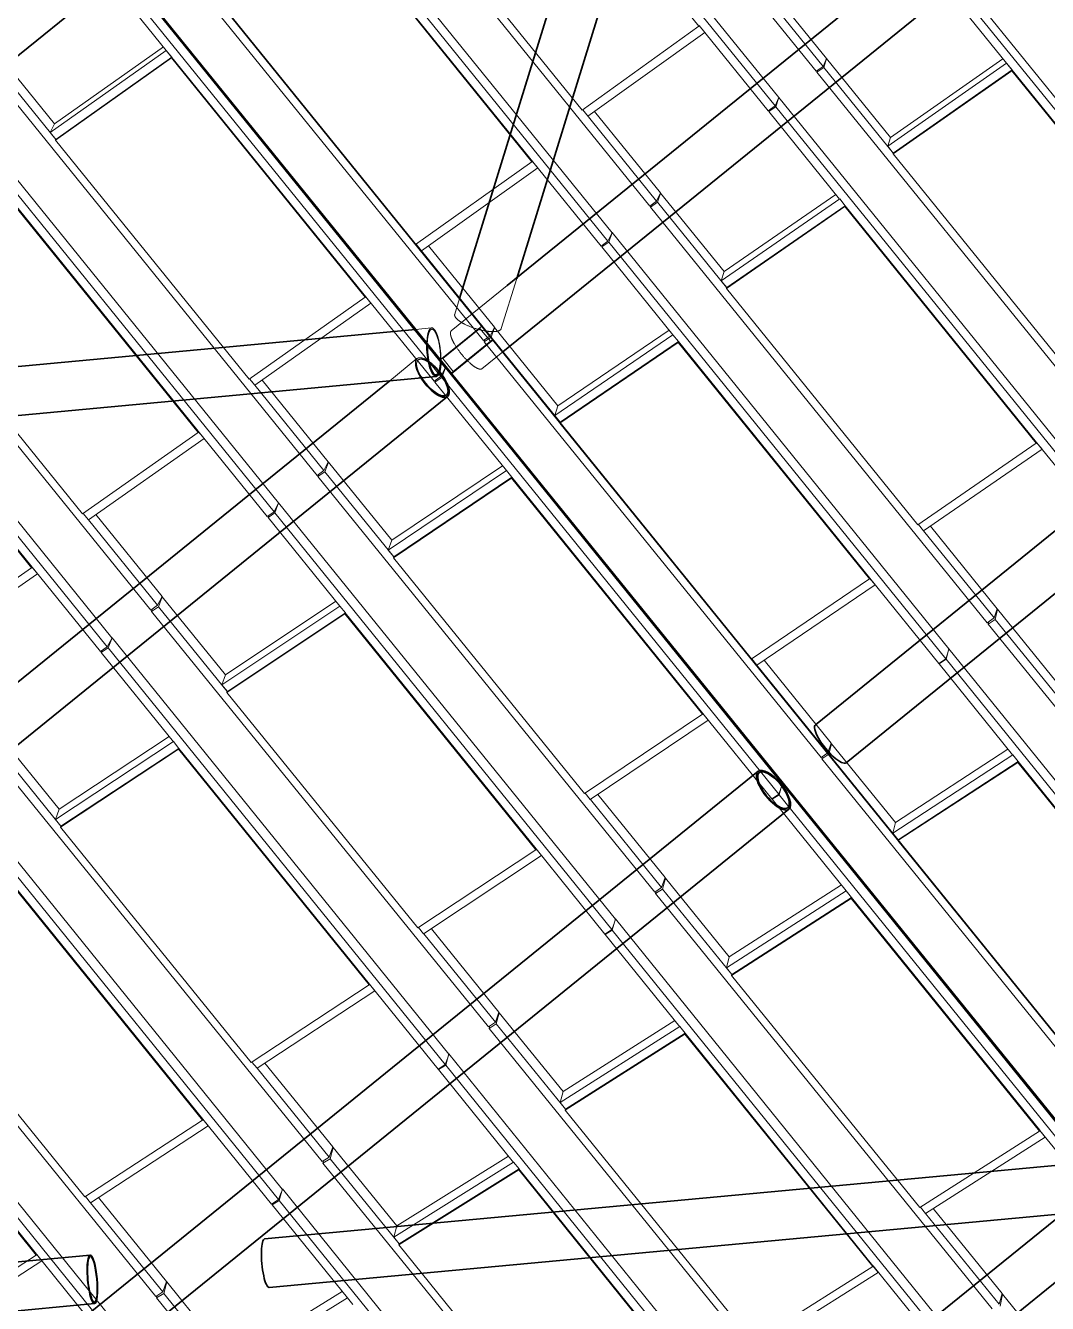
# Model space of a CAD drawing. Header units: millimetres. Extents: x 834681283 to 835686922, y 817551134 to 819407044.
# Drawn here: x 835565128 to 835570856, y 818137612 to 818144773 of the extents above; entities that cross this region are included whole.
import ezdxf

# ---------------------------------------------------------------- set-up
doc = ezdxf.new("R2010")
doc.units = ezdxf.units.MM
doc.header["$LTSCALE"] = 1200
doc.header["$MEASUREMENT"] = 0
doc.linetypes.add('P01-MAGP-P-RF$0$P01_MS_01_N1-FloorPlan-PART2OFUPPERROOFSETTINGOUT$0$BH DASHED2', pattern=[3, 2, -1])
doc.linetypes.add('P01-MAGP-P-RF$0$PHANTOM', pattern=[2.5, 1.25, -0.25, 0.25, -0.25, 0.25, -0.25])
for name, color, linetype, lineweight in [('P01-MAGP-P-RF$0$MMH053__', 253, 'P01-MAGP-P-RF$0$PHANTOM', 40), ('P01-MAGP-P-RF$0$P01_MS_01_N1-FloorPlan-PART2OFUPPERROOFSETTINGOUT$0$S-BEAM', 253, 'Continuous', 35), ('P01-MAGP-P-RF$0$P01_MS_01_N1-FloorPlan-PART2OFUPPERROOFSETTINGOUT$0$S-BEAM-HIDN', 253, 'P01-MAGP-P-RF$0$P01_MS_01_N1-FloorPlan-PART2OFUPPERROOFSETTINGOUT$0$BH DASHED2', 18), ('P01-MAGP-P-RF$0$ROOF MESH HALF TONE$0$A-GLAZ', 253, 'Continuous', 9), ('P01-MAGP-P-RF$0$ROOF MESH HALF TONE$0$A-MASS', 253, 'Continuous', 9)]:
    doc.layers.add(name, color=color, linetype=linetype, lineweight=lineweight)

# ---------------------------------------------------------------- blocks, each defined once
blk = doc.blocks.new('P01-MAGP-P-RF$0$P01_MS_01_N1-FloorPlan-PART2OFUPPERROOFSETTINGOUT$0$Circular Hollow Sections - CHS273x10_PSB97-8465203-PART 2 OF  UPPER ROOF SETTING OUT')
at = {"layer": 'P01-MAGP-P-RF$0$P01_MS_01_N1-FloorPlan-PART2OFUPPERROOFSETTINGOUT$0$S-BEAM'}
for p, q in [((38123, 26338.4), (31104.1, 21423.7)), ((31260.7, 21200.1), (38279.6, 26114.8))]:
    blk.add_line(p, q, dxfattribs=at)
for major_axis, start_param, end_param in [((-78.3, 111.8), 0, 3.141593), ((-72.6, 103.6), 0, 3.141593), ((-78.3, 111.8), 3.141593, 6.283185), ((-72.6, 103.6), 3.141593, 6.283185)]:
    blk.add_ellipse((38201.3, 26226.6), major_axis=major_axis, ratio=0.395243, start_param=start_param, end_param=end_param, dxfattribs=at)
blk = doc.blocks.new('P01-MAGP-P-RF$0$P01_MS_01_N1-FloorPlan-PART2OFUPPERROOFSETTINGOUT$0$Circular Hollow Sections - CHS273x10_PSB97-8447433-PART 2 OF  UPPER ROOF SETTING OUT')
at = {"layer": 'P01-MAGP-P-RF$0$P01_MS_01_N1-FloorPlan-PART2OFUPPERROOFSETTINGOUT$0$S-BEAM'}
for p, q in [((45507.5, 31509.1), (38461.3, 26575.3)), ((38617.9, 26351.6), (45664.1, 31285.4))]:
    blk.add_line(p, q, dxfattribs=at)
blk.add_ellipse((38539.6, 26463.4), major_axis=(-78.3, 111.8), ratio=0.28319, start_param=0, end_param=3.141593, dxfattribs=at)
blk = doc.blocks.new('P01-MAGP-P-RF$0$P01_MS_01_N1-FloorPlan-PART2OFUPPERROOFSETTINGOUT$0$Circular Hollow Sections - CHS273x10_PSB97-8465944-PART 2 OF  UPPER ROOF SETTING OUT')
at = {"layer": 'P01-MAGP-P-RF$0$P01_MS_01_N1-FloorPlan-PART2OFUPPERROOFSETTINGOUT$0$S-BEAM'}
for p, q in [((43782.6, 33963.6), (36910.3, 29151.6)), ((36858.5, 28782), (43774.7, 33624.8))]:
    blk.add_line(p, q, dxfattribs=at)
at = {"layer": 'P01-MAGP-P-RF$0$P01_MS_01_N1-FloorPlan-PART2OFUPPERROOFSETTINGOUT$0$S-BEAM-HIDN'}
for p, q in [((36910.3, 29151.6), (36579.4, 28919.9)), ((36736, 28696.2), (36858.5, 28782))]:
    blk.add_line(p, q, dxfattribs=at)
blk.add_ellipse((36657.7, 28808.1), major_axis=(-78.3, 111.8), ratio=0.276061, start_param=0, end_param=3.141593, dxfattribs=at)
blk = doc.blocks.new('P01-MAGP-P-RF$0$P01_MS_01_N1-FloorPlan-PART2OFUPPERROOFSETTINGOUT$0$Circular Hollow Sections - CHS273x16_PSB98-8465213-PART 2 OF  UPPER ROOF SETTING OUT')
at = {"layer": 'P01-MAGP-P-RF$0$P01_MS_01_N1-FloorPlan-PART2OFUPPERROOFSETTINGOUT$0$S-BEAM'}
for p, q in [((36215.9, 28665.4), (29546.4, 23995.3)), ((29539.1, 23657), (36533.3, 28554.3))]:
    blk.add_line(p, q, dxfattribs=at)
for major_axis, start_param, end_param in [((-78.3, 111.8), 1.231601, 3.141593), ((-72.6, 103.6), 1.234756, 3.141593), ((-72.6, 103.6), 3.141593, 4.697184), ((-78.3, 111.8), 3.141593, 4.715962)]:
    blk.add_ellipse((36455, 28666.2), major_axis=major_axis, ratio=0.386797, start_param=start_param, end_param=end_param, dxfattribs=at)
at = {"layer": 'P01-MAGP-P-RF$0$P01_MS_01_N1-FloorPlan-PART2OFUPPERROOFSETTINGOUT$0$S-BEAM-HIDN'}
blk.add_line((36376.7, 28778), (36216, 28665.4), dxfattribs=at)
for major_axis, start_param, end_param in [((-78.3, 111.8), 4.716326, 6.283185), ((-78.3, 111.8), 0, 1.231236), ((-72.6, 103.6), 0, 1.234362), ((-72.6, 103.6), 4.697578, 6.283185)]:
    blk.add_ellipse((36455, 28666.2), major_axis=major_axis, ratio=0.386797, start_param=start_param, end_param=end_param, dxfattribs=at)
blk = doc.blocks.new('P01-MAGP-P-RF$0$P01_MS_01_N1-FloorPlan-PART2OFUPPERROOFSETTINGOUT$0$Circular Hollow Sections - CHS273x10_PSB97-8445332-PART 2 OF  UPPER ROOF SETTING OUT')
at = {"layer": 'P01-MAGP-P-RF$0$P01_MS_01_N1-FloorPlan-PART2OFUPPERROOFSETTINGOUT$0$S-BEAM'}
for p, q in [((39651.2, 23746.1), (32844.8, 18980.2)), ((33001.3, 18756.6), (39999.2, 23656.5))]:
    blk.add_line(p, q, dxfattribs=at)
blk = doc.blocks.new('P01-MAGP-P-RF$0$P01_MS_01_N1-FloorPlan-PART2OFUPPERROOFSETTINGOUT$0$Circular Hollow Sections - CHS273x10_PSB97-8445257-PART 2 OF  UPPER ROOF SETTING OUT')
at = {"layer": 'P01-MAGP-P-RF$0$P01_MS_01_N1-FloorPlan-PART2OFUPPERROOFSETTINGOUT$0$S-BEAM'}
blk.add_line((31623.4, 28778.7), (34838.6, 31030), dxfattribs=at)
blk = doc.blocks.new('P01-MAGP-P-RF$0$P01_MS_01_N1-FloorPlan-PART2OFUPPERROOFSETTINGOUT$0$Circular Hollow Sections - CHS273x8_PSB100-8473156-PART 2 OF  UPPER ROOF SETTING OUT')
at = {"layer": 'P01-MAGP-P-RF$0$P01_MS_01_N1-FloorPlan-PART2OFUPPERROOFSETTINGOUT$0$S-BEAM'}
for p, q in [((34198.8, 23894.5), (29732.6, 23792.4)), ((29010.6, 23775.9), (28996.9, 23775.6)), ((29390.7, 23784.6), (29371.1, 23784.1)), ((29559.3, 23515.4), (34205.1, 23621.6)), ((29044.9, 23503.6), (29198.8, 23507.1))]:
    blk.add_line(p, q, dxfattribs=at)
for centre, major_axis, start_param, end_param in [((34201.9, 23758.1), (-3.1, 136.5), 0, 3.141593), ((34201.9, 23758.1), (-2.9, 128.5), 0, 3.141593), ((34201.9, 23758.1), (-3.1, 136.5), 3.141593, 6.283185), ((34201.9, 23758.1), (-2.9, 128.5), 3.141593, 6.283185), ((29000.1, 23639.1), (-3.1, 136.5), 0, 2.201514)]:
    blk.add_ellipse(centre, major_axis=major_axis, ratio=0.194945, start_param=start_param, end_param=end_param, dxfattribs=at)
at = {"layer": 'P01-MAGP-P-RF$0$P01_MS_01_N1-FloorPlan-PART2OFUPPERROOFSETTINGOUT$0$S-BEAM-HIDN'}
for p, q in [((29371, 23784.1), (29010.7, 23775.9)), ((29732.5, 23792.4), (29390.7, 23784.6)), ((29003.2, 23502.7), (29044.9, 23503.6)), ((29198.9, 23507.1), (29559.2, 23515.4))]:
    blk.add_line(p, q, dxfattribs=at)
blk.add_ellipse((29000.1, 23639.1), major_axis=(-3.1, 136.5), ratio=0.194945, start_param=2.201878, end_param=3.141593, dxfattribs=at)
blk = doc.blocks.new('P01-MAGP-P-RF$0$P01_MS_01_N1-FloorPlan-PART2OFUPPERROOFSETTINGOUT$0$Circular Hollow Sections - CHS273x8_PSB100-8473476-PART 2 OF  UPPER ROOF SETTING OUT')
at = {"layer": 'P01-MAGP-P-RF$0$P01_MS_01_N1-FloorPlan-PART2OFUPPERROOFSETTINGOUT$0$S-BEAM'}
for p, q in [((36965.4, 29186.2), (38692.8, 33649)), ((38338.6, 33490.4), (36638.1, 29096.9))]:
    blk.add_line(p, q, dxfattribs=at)
for major_axis, start_param, end_param in [((-127.3, 49.3), 1.171708, 3.141593), ((-119.8, 46.4), 1.241433, 3.141593), ((-119.8, 46.4), 3.141593, 4.047213), ((-127.3, 49.3), 3.141593, 4.075382)]:
    blk.add_ellipse((38565.5, 33698.3), major_axis=major_axis, ratio=0.311408, start_param=start_param, end_param=end_param, dxfattribs=at)
at = {"layer": 'P01-MAGP-P-RF$0$P01_MS_01_N1-FloorPlan-PART2OFUPPERROOFSETTINGOUT$0$S-BEAM-HIDN'}
for p, q in [((38438.2, 33747.5), (38338.7, 33490.5)), ((36859.7, 28913.1), (36965.4, 29186.2)), ((36638, 29096.8), (36605.1, 29011.6))]:
    blk.add_line(p, q, dxfattribs=at)
for centre, major_axis, start_param, end_param in [((38565.5, 33698.3), (-127.3, 49.3), 0, 1.171343), ((38565.5, 33698.3), (-127.3, 49.3), 4.075747, 6.283185), ((38565.5, 33698.3), (-119.8, 46.4), 0, 1.241046), ((38565.5, 33698.3), (-119.8, 46.4), 4.047601, 6.283185), ((36732.4, 28962.4), (-127.3, 49.3), 0, 3.141593)]:
    blk.add_ellipse(centre, major_axis=major_axis, ratio=0.311408, start_param=start_param, end_param=end_param, dxfattribs=at)
blk = doc.blocks.new('P01-MAGP-P-RF$0$P01_MS_01_N1-FloorPlan-PART2OFUPPERROOFSETTINGOUT$0$Circular Hollow Sections - CHS273x8_PSB100-8473152-PART 2 OF  UPPER ROOF SETTING OUT')
at = {"layer": 'P01-MAGP-P-RF$0$P01_MS_01_N1-FloorPlan-PART2OFUPPERROOFSETTINGOUT$0$S-BEAM'}
for p, q in [((36380, 28942.4), (31699, 28831.4)), ((31527, 28554.2), (36476.9, 28671.6))]:
    blk.add_line(p, q, dxfattribs=at)
for centre, major_axis, start_param, end_param in [((36473.7, 28808), (-3.2, 136.5), 1.174349, 3.141593), ((36473.7, 28808), (-3, 128.5), 1.173304, 3.141593), ((31523.7, 28690.7), (-3.2, 136.5), 1.231326, 3.141593), ((36473.7, 28808), (-3, 128.5), 3.141593, 4.323301), ((36473.7, 28808), (-3.2, 136.5), 3.141593, 4.323868)]:
    blk.add_ellipse(centre, major_axis=major_axis, ratio=0.275718, start_param=start_param, end_param=end_param, dxfattribs=at)
at = {"layer": 'P01-MAGP-P-RF$0$P01_MS_01_N1-FloorPlan-PART2OFUPPERROOFSETTINGOUT$0$S-BEAM-HIDN'}
for p, q in [((36470.4, 28944.5), (36380.1, 28942.4)), ((31699, 28831.4), (31520.5, 28827.1))]:
    blk.add_line(p, q, dxfattribs=at)
for centre, major_axis, start_param, end_param in [((36473.7, 28808), (-3.2, 136.5), 0, 1.173984), ((36473.7, 28808), (-3, 128.5), 0, 1.172916), ((36473.7, 28808), (-3.2, 136.5), 4.324233, 6.283185), ((36473.7, 28808), (-3, 128.5), 4.323688, 6.283185), ((31523.7, 28690.7), (-3.2, 136.5), 0, 1.230962)]:
    blk.add_ellipse(centre, major_axis=major_axis, ratio=0.275718, start_param=start_param, end_param=end_param, dxfattribs=at)
blk = doc.blocks.new('P01-MAGP-P-RF$0$P01_MS_01_N1-FloorPlan-PART2OFUPPERROOFSETTINGOUT$0$Circular Hollow Sections - CHS273x8_PSB100-8473157-PART 2 OF  UPPER ROOF SETTING OUT')
at = {"layer": 'P01-MAGP-P-RF$0$P01_MS_01_N1-FloorPlan-PART2OFUPPERROOFSETTINGOUT$0$S-BEAM'}
for p, q in [((39824.5, 24023.2), (35181, 23917)), ((35187.2, 23644.1), (39832.1, 23750.3)), ((39871.6, 23751.2), (40012.7, 23754.4)), ((40031.9, 23754.8), (40053.7, 23755.3))]:
    blk.add_line(p, q, dxfattribs=at)
for centre, major_axis, start_param, end_param in [((35184.1, 23780.5), (-3.1, 136.5), 0, 3.141593), ((40067.5, 23892.2), (-3.1, 136.5), 2.505528, 2.850053), ((40067.5, 23892.2), (-2.9, 128.5), 2.573112, 3.054561), ((40067.5, 23892.2), (-2.9, 128.5), 3.512985, 3.97956), ((40067.5, 23892.2), (-3.1, 136.5), 3.712791, 4.05199)]:
    blk.add_ellipse(centre, major_axis=major_axis, ratio=0.206309, start_param=start_param, end_param=end_param, dxfattribs=at)
at = {"layer": 'P01-MAGP-P-RF$0$P01_MS_01_N1-FloorPlan-PART2OFUPPERROOFSETTINGOUT$0$S-BEAM-HIDN'}
for p, q in [((40064.3, 24028.7), (39824.5, 24023.2)), ((39832.1, 23750.3), (39871.5, 23751.2)), ((40012.7, 23754.4), (40031.8, 23754.8)), ((40053.7, 23755.3), (40070.6, 23755.7))]:
    blk.add_line(p, q, dxfattribs=at)
for major_axis, start_param, end_param in [((-3.1, 136.5), 0, 2.505163), ((-2.9, 128.5), 0, 2.572725), ((-3.1, 136.5), 4.052355, 6.283185), ((-2.9, 128.5), 3.979948, 6.283185), ((-3.1, 136.5), 3.141593, 3.712791), ((-3.1, 136.5), 2.850418, 3.141593), ((-2.9, 128.5), 3.054949, 3.141593), ((-2.9, 128.5), 3.141593, 3.512598)]:
    blk.add_ellipse((40067.5, 23892.2), major_axis=major_axis, ratio=0.206309, start_param=start_param, end_param=end_param, dxfattribs=at)
blk = doc.blocks.new('P01-MAGP-P-RF$0$ROOF MESH HALF TONE')
at = {"layer": 'P01-MAGP-P-RF$0$ROOF MESH HALF TONE$0$A-GLAZ', "lineweight": 5}
for p, q in [((37000, 32685.6), (38720.8, 30228.1)), ((38501.6, 30095.7), (36780.8, 32553.3)), ((36756.7, 32508.9), (38477.4, 30051.3)), ((36017.2, 31997.6), (37737.9, 29540.3)), ((37093.5, 31938.6), (38082.6, 30525.9)), ((35769.6, 31817.8), (37490.3, 29359.9)), ((37516.4, 29405.6), (35795.7, 31863.5)), ((37396.9, 30102.9), (36407.8, 31515.5)), ((35034.4, 31309.6), (36755.2, 28852.6)), ((36081.2, 31290.7), (37450.1, 29335.3)), ((36107.2, 31246.5), (37096.2, 29833.8)), ((36531.4, 28715.8), (34810.8, 31173.8)), ((34743.1, 31102.7), (35095.6, 30599)), ((34783.1, 31127), (36503.8, 28668.9)), ((36413.1, 29415.8), (35424, 30828.2)), ((38384.1, 30791.9), (38761.3, 30253.3)), ((38447.3, 30775.8), (38783.1, 30296.3)), ((39469.5, 30737.6), (41190.4, 28278.7)), ((41207.7, 28328), (39487.4, 30786.1)), ((34119.6, 30692.6), (34442.3, 30231.9)), ((39428.5, 30713), (39788.1, 30199.2)), ((34051.8, 30621.6), (35772.5, 28164.8)), ((34091.8, 30645.9), (34444.1, 30142.9)), ((34414.7, 30185.1), (35095.7, 30599.1)), ((35080.9, 30620.1), (34442.3, 30231.9)), ((35095.6, 30599), (36463.7, 28644.6)), ((35124, 30558.7), (35095.7, 30599.1)), ((34440.5, 30140.7), (35121.5, 30554.7)), ((35123.9, 30558.7), (34442.9, 30144.7)), ((34443, 30144.8), (35124, 30558.7)), ((35123.9, 30558.7), (35121.5, 30554.7)), ((35121.5, 30554.7), (36110.2, 29142.2)), ((38082.6, 30525.9), (37396.9, 30102.9)), ((38084.7, 30529.7), (38082.6, 30525.9)), ((38112.9, 30489.3), (38084.6, 30529.7)), ((38084.7, 30529.7), (38437, 30026.4)), ((33797.1, 30436.5), (35517.8, 27978.2)), ((35546.7, 28026.1), (33826.1, 30484.2)), ((37427.3, 30066.4), (38112.9, 30489.3)), ((38761.3, 30253.3), (38783.1, 30296.3)), ((38783.2, 30295.5), (38765.4, 30246.9)), ((38783.2, 30295.5), (39109.6, 29829.6)), ((34442.3, 30231.9), (34414.7, 30185.1)), ((38720.8, 30228.1), (38761.3, 30253.3)), ((38765.4, 30246.9), (38724.4, 30222.3)), ((38724.4, 30222.3), (38728.3, 30232.8)), ((38724.4, 30222.3), (40445, 27766.3)), ((38765.4, 30246.9), (39121.3, 29738.8)), ((39769.5, 30225.8), (39109.6, 29829.6)), ((34414.7, 30185.1), (34443, 30144.8)), ((39091.9, 29781.1), (39788.3, 30199.3)), ((39118.2, 29736.9), (39814.6, 30155)), ((39119.9, 29741.2), (39816.3, 30159.3)), ((39788.2, 30199.2), (41149.4, 28254.1)), ((39816.3, 30159.3), (39788.3, 30199.3)), ((39816.1, 30159.2), (39814.6, 30155)), ((39814.6, 30155), (40793.2, 28756.7)), ((34440.5, 30140.7), (34442.9, 30144.7)), ((35429.5, 28728.7), (34440.5, 30140.7)), ((37400.3, 30105), (37778.2, 29565.2)), ((37465.9, 30090.2), (37802.4, 29609.7)), ((38477.4, 30051.3), (38501.6, 30095.7)), ((38501.9, 30096.1), (38481.7, 30045.8)), ((40222, 27637.7), (38501.9, 30096.1)), ((38437, 30026.4), (38477.4, 30051.3)), ((38481.7, 30045.8), (38440.8, 30021.6)), ((38440.8, 30021.6), (38444.7, 30031.1)), ((38440.8, 30021.6), (38802.2, 29505.1)), ((38481.7, 30045.8), (40202.6, 27586.3)), ((33069.2, 29933.6), (34790, 27476.9)), ((34110.5, 29907.6), (35477.8, 27954.1)), ((34136.2, 29863.1), (35124.7, 28451)), ((34562.4, 27336.6), (32841.7, 29794.7)), ((37096.2, 29833.8), (36413.1, 29415.8)), ((36443.6, 29379.4), (37126.6, 29797.4)), ((37098.4, 29837.7), (37096.2, 29833.8)), ((37126.6, 29797.4), (37098.4, 29837.7)), ((39109.6, 29829.6), (39091.9, 29781.1)), ((32811.6, 29746.1), (34532.3, 27287.9)), ((39091.9, 29781.1), (39119.9, 29741.2)), ((39118.2, 29736.9), (39119.7, 29741.1)), ((40097.1, 28339.5), (39118.2, 29736.9)), ((39119.8, 29741.1), (39119.7, 29741.1)), ((37778.2, 29565.2), (37802.4, 29609.7)), ((37802.6, 29608.6), (37782.5, 29558.1)), ((37802.6, 29608.6), (38127.9, 29144.3)), ((37737.9, 29540.3), (37778.2, 29565.2)), ((37782.5, 29558.1), (37741.7, 29534)), ((37741.7, 29534), (37746.3, 29545.5)), ((37741.7, 29534), (39462.2, 27078.6)), ((37782.5, 29558.1), (38135.8, 29054)), ((38108.1, 29094.1), (38802.5, 29505.3)), ((38783.2, 29532.3), (38127.9, 29144.3)), ((38830.4, 29465.4), (38802.5, 29505.3)), ((34445.9, 28041.5), (33457.2, 29453.1)), ((38134, 29049.7), (38828.4, 29460.9)), ((38136, 29054.1), (38830.4, 29465.4)), ((38830.2, 29465.2), (38828.4, 29460.9)), ((38828.4, 29460.9), (39806.3, 28063.3)), ((39808.1, 28067.6), (38830.2, 29465.2)), ((36416.6, 29417.9), (36443.6, 29379.4)), ((36443.6, 29379.4), (36795.3, 28877.2)), ((36484.3, 29404.3), (36821.4, 28922.9)), ((37450.1, 29335.3), (37490.3, 29359.9)), ((37490.3, 29359.9), (37515, 29403.2)), ((37516.6, 29406.2), (37494.6, 29354.3)), ((39236.5, 26947.6), (37516.6, 29406.2)), ((37494.6, 29354.3), (37453.9, 29330.5)), ((37453.9, 29330.5), (37457.9, 29340.1)), ((37453.9, 29330.5), (37817, 28811.4)), ((37494.6, 29354.3), (39215.5, 26894.2)), ((33125.7, 29216.5), (34492.4, 27264)), ((33151.4, 29172), (34139.6, 27760.2)), ((36112.6, 29146.2), (36110.2, 29142.2)), ((36140.8, 29105.8), (36112.5, 29146.1)), ((36110.2, 29142.2), (35429.5, 28728.7)), ((35460, 28692.3), (36140.8, 29105.8)), ((38127.9, 29144.3), (38108.1, 29094.1)), ((38108.1, 29094.1), (38136, 29054.1)), ((38134, 29049.7), (38135.8, 29054)), ((39112.4, 27653.4), (38134, 29049.7)), ((38136, 29054.1), (38135.8, 29054)), ((36755.2, 28852.6), (36795.3, 28877.2)), ((36799.9, 28869.4), (36759.1, 28845.6)), ((36795.3, 28877.2), (36821.4, 28922.9)), ((36821.7, 28921.5), (36799.9, 28869.4)), ((36799.9, 28869.4), (37152.2, 28366.7)), ((36821.7, 28921.5), (37146.2, 28458.5)), ((36759.1, 28845.6), (36763.9, 28856.9)), ((36759.1, 28845.6), (38479.7, 26390.8)), ((37124.6, 28406.7), (37817.3, 28811.6)), ((37797.6, 28839.2), (37146.2, 28458.6)), ((37845.2, 28771.7), (37817.3, 28811.6)), ((35433, 28730.8), (35460, 28692.3)), ((35433.1, 28730.9), (35453.2, 28702.3)), ((35502.5, 28718.1), (35840.2, 28236)), ((36531.7, 28716.4), (36508.2, 28663.1)), ((38251.4, 26257.6), (36531.7, 28716.4)), ((37150.3, 28362.2), (37843.1, 28767)), ((37152.5, 28366.8), (37845.2, 28771.7)), ((37844.9, 28771.5), (37843.1, 28767)), ((37843.1, 28767), (38820, 27370.5)), ((38821.9, 27374.9), (37844.9, 28771.5)), ((35460.1, 28692.4), (35812.6, 28189.1)), ((36463.7, 28644.6), (36503.8, 28668.9)), ((36508.2, 28663.1), (36467.5, 28639.7)), ((36467.5, 28639.7), (36471.8, 28649.5)), ((36503.8, 28668.9), (36529.3, 28712)), ((36508.2, 28663.1), (38229.1, 26202.5)), ((36467.5, 28639.7), (36832.5, 28117.9)), ((35124.7, 28451), (34445.9, 28041.5)), ((35127.2, 28455.1), (35124.7, 28451)), ((35155.3, 28414.7), (35127.1, 28455)), ((37146.2, 28458.6), (37124.6, 28406.7)), ((34476.6, 28005.2), (35155.3, 28414.7)), ((37124.6, 28406.7), (37152.5, 28366.8)), ((37150.3, 28362.2), (37152.2, 28366.7)), ((38128, 26967.3), (37150.3, 28362.2)), ((37152.5, 28366.8), (37152.2, 28366.7)), ((35812.6, 28189.1), (35840.2, 28236)), ((35840.6, 28234.3), (35817.4, 28180.6)), ((35840.6, 28234.3), (36164.5, 27772.4)), ((35772.5, 28164.8), (35812.6, 28189.1)), ((35817.4, 28180.6), (35776.7, 28157.2)), ((35776.7, 28157.2), (35782.7, 28171)), ((35776.7, 28157.2), (37497.2, 25702.9)), ((35817.4, 28180.6), (36169, 27679.1)), ((36812.6, 28146.4), (36164.5, 27772.4)), ((36141.4, 27719.1), (36832.8, 28118.1)), ((36166.9, 27674.5), (36858.3, 28073.4)), ((36169.3, 27679.3), (36860.7, 28078.2)), ((36860.7, 28078.2), (36832.8, 28118.1)), ((36860.4, 28078), (36858.3, 28073.4)), ((36858.3, 28073.4), (37834.2, 26678.2)), ((37836.2, 26682.8), (36860.4, 28078)), ((34449.6, 28043.7), (34476.6, 28005.2)), ((34476.7, 28005.3), (34829.9, 27501)), ((34520.6, 28031.8), (34858.9, 27548.9)), ((35517.8, 27978.2), (35544.4, 28022)), ((35547, 28026.8), (35522.4, 27972.2)), ((37266.7, 25567.8), (35547, 28026.8)), ((39806.3, 28063.3), (39112.4, 27653.4)), ((39141.9, 27617.7), (39835.8, 28027.6)), ((39808.1, 28067.6), (39806.3, 28063.3)), ((39835.8, 28027.6), (39807.9, 28067.3)), ((39808.1, 28067.6), (40161.8, 27562.1)), ((35477.8, 27954.1), (35517.8, 27978.2)), ((35522.4, 27972.2), (35481.8, 27949.1)), ((35481.8, 27949.1), (35486.4, 27959.3)), ((35481.8, 27949.1), (35848.5, 27424.7)), ((35522.4, 27972.2), (37243.4, 25511.3)), ((34139.6, 27760.2), (33462.5, 27354.2)), ((33493.2, 27317.9), (34170.3, 27724)), ((34142.2, 27764.4), (34139.6, 27760.2)), ((34170.3, 27724), (34142.1, 27764.3)), ((36164.5, 27772.4), (36141.4, 27719.1)), ((36141.4, 27719.1), (36169.3, 27679.3)), ((36166.9, 27674.5), (36169, 27679.1)), ((37143.7, 26281.2), (36166.9, 27674.5)), ((36169.3, 27679.3), (36169, 27679.1)), ((39115.6, 27655.2), (39141.9, 27617.7)), ((39181.3, 27641), (39523.1, 27153.2)), ((39142.1, 27617.8), (39503.1, 27102.7)), ((34790, 27476.9), (34829.9, 27501)), ((34829.9, 27501), (34858.9, 27548.9)), ((34859.3, 27547), (34834.9, 27492)), ((34856.9, 27545.7), (34859.3, 27547)), ((34859.3, 27547), (35182.6, 27085.9)), ((34834.9, 27492), (34794.3, 27468.9)), ((34794.3, 27468.9), (34800.8, 27483.4)), ((34794.3, 27468.9), (36514.8, 25014.9)), ((34834.9, 27492), (35185.9, 26991.3)), ((35828.1, 27453.9), (35182.6, 27085.9)), ((35158.4, 27031.3), (35848.9, 27424.9)), ((35183.8, 26986.6), (35874.3, 27380.2)), ((35186.3, 26991.5), (35876.8, 27385.1)), ((35876.8, 27385.1), (35848.9, 27424.9)), ((35876.4, 27384.9), (35874.3, 27380.2)), ((35874.3, 27380.2), (36848.9, 25986.5)), ((36851, 25991.2), (35876.4, 27384.9)), ((38820, 27370.5), (38128, 26967.3)), ((38821.9, 27374.9), (38820, 27370.5)), ((38849.5, 27334.9), (38821.7, 27374.5)), ((38821.9, 27374.9), (39174.8, 26870.4)), ((34492.4, 27264), (34532.3, 27287.9)), ((34532.3, 27287.9), (34560.5, 27333.5)), ((34562.8, 27337.4), (34537.4, 27281.6)), ((36282.5, 24878.2), (34562.8, 27337.4)), ((38157.5, 26931.7), (38849.5, 27334.9)), ((34537.4, 27281.6), (34496.9, 27258.7)), ((34496.9, 27258.7), (34501.8, 27269.7)), ((34496.9, 27258.7), (34865.2, 26732.1)), ((34537.4, 27281.6), (36258.4, 24820.7)), ((39503.1, 27102.7), (39523.1, 27153.2)), ((39524.2, 27150.7), (39507.3, 27094.3)), ((39521.5, 27149.2), (39524.2, 27150.7)), ((39524.2, 27150.7), (39851.8, 26683.4)), ((35182.6, 27085.9), (35158.4, 27031.3)), ((39462.2, 27078.6), (39503.1, 27102.7)), ((39507.3, 27094.3), (39466.1, 27071)), ((39466.1, 27071), (39469.7, 27083)), ((39466.1, 27071), (41186.1, 24617.4)), ((39507.3, 27094.3), (39862.4, 26587.9)), ((35158.4, 27031.3), (35186.3, 26991.5)), ((35183.8, 26986.6), (35185.9, 26991.3)), ((36159.4, 25595.1), (35183.8, 26986.6)), ((35186.3, 26991.5), (35185.9, 26991.3)), ((38131.2, 26969.2), (38157.5, 26931.7)), ((38157.8, 26931.9), (38520.4, 26414.6)), ((38199.3, 26956.1), (38542.3, 26466.7)), ((39215.5, 26894.2), (39229.4, 26926.8)), ((39236.7, 26948.3), (39217.7, 26890.4)), ((40956.2, 24488.9), (39236.7, 26948.3)), ((33877.5, 26859.6), (34200.5, 26399)), ((39174.8, 26870.4), (39215.5, 26894.2)), ((39217.7, 26890.4), (39176.5, 26867.5)), ((39176.5, 26867.5), (39178.1, 26872.3)), ((39176.5, 26867.5), (39552, 26330.4)), ((39217.7, 26890.4), (40939.1, 24428.2)), ((33852.4, 26803.5), (34203.1, 26303.3)), ((33811.9, 26780.6), (35532.4, 24326.6)), ((34175.6, 26343.2), (34865.5, 26732.2)), ((34844.2, 26762), (34200.5, 26399)), ((34893.3, 26692.5), (34865.5, 26732.2)), ((35299, 24188.8), (33578.9, 26648)), ((34201, 26298.5), (34890.8, 26687.5)), ((34203.5, 26303.4), (34893.3, 26692.5)), ((34893, 26692.3), (34890.8, 26687.5)), ((34890.8, 26687.5), (35864.2, 25295.6)), ((35866.4, 25300.4), (34893, 26692.3)), ((37834.2, 26678.2), (37143.7, 26281.2)), ((37173.2, 26245.8), (37863.7, 26642.7)), ((37836.2, 26682.8), (37834.2, 26678.2)), ((37863.7, 26642.7), (37836, 26682.3)), ((37836.2, 26682.7), (38188.5, 26179.1)), ((33553.1, 26591.3), (35274.1, 24130.9)), ((38520.4, 26414.6), (38542.3, 26466.7)), ((38543.6, 26463.7), (38524.9, 26405.4)), ((38540.2, 26461.8), (38543.6, 26463.7)), ((38543.6, 26463.7), (38870.2, 25997.9)), ((34200.5, 26399), (34175.6, 26343.2)), ((38479.7, 26390.8), (38520.4, 26414.6)), ((38524.9, 26405.4), (38483.7, 26382.5)), ((38483.7, 26382.5), (38487.9, 26395.6)), ((38483.7, 26382.5), (40203.7, 23929.7)), ((38524.9, 26405.4), (38878.9, 25900.5)), ((39528.1, 26364.6), (38870.2, 25997.9)), ((34175.6, 26343.2), (34203.5, 26303.4)), ((34201, 26298.5), (34203.1, 26303.3)), ((35175.3, 24908.6), (34201, 26298.5)), ((34203.4, 26303.4), (34203.1, 26303.3)), ((37147, 26283.2), (37173.2, 26245.8)), ((38851.8, 25940.1), (39552.4, 26330.6)), ((38877.3, 25895.6), (39577.9, 26286.1)), ((38879.3, 25900.8), (39580, 26291.3)), ((39580, 26291.3), (39552.4, 26330.6)), ((39579.5, 26291.1), (39577.9, 26286.1)), ((39577.9, 26286.1), (40541.1, 24908.5)), ((40542.7, 24913.4), (39579.5, 26291.1)), ((37173.6, 26246), (37537.9, 25726.3)), ((37217, 26271), (37561.2, 25780)), ((38229.1, 26202.5), (38242.9, 26233.7)), ((38251.6, 26258.4), (38231.1, 26198.8)), ((39971, 23798.7), (38251.6, 26258.4)), ((38188.5, 26179.1), (38229.1, 26202.5)), ((38231.1, 26198.8), (38190, 26176.4)), ((38190, 26176.4), (38191.5, 26180.8)), ((38190, 26176.4), (38568.2, 25635.4)), ((38231.1, 26198.8), (39952.7, 23736.1)), ((32829.3, 26092.6), (34549.9, 23638)), ((33907.8, 25995.6), (34880.2, 24605.5)), ((34882.4, 24610.3), (33910, 26000.5)), ((38870.2, 25997.9), (38851.8, 25940.1)), ((34316.2, 23499.6), (32595.5, 25958.8)), ((36848.9, 25986.5), (36159.4, 25595.1)), ((36189, 25559.8), (36878.5, 25951.2)), ((36851, 25991.2), (36848.9, 25986.5)), ((36878.5, 25951.2), (36850.8, 25990.8)), ((36851, 25991.2), (37202.8, 25488.2)), ((38851.8, 25940.1), (38879.3, 25900.8)), ((32569.6, 25901.4), (34290.4, 23442)), ((38877.3, 25895.6), (38878.9, 25900.5)), ((39841.4, 24520.7), (38877.3, 25895.6)), ((38879.3, 25900.8), (38878.9, 25900.5)), ((37537.9, 25726.3), (37561.2, 25780)), ((37497.2, 25702.9), (37537.9, 25726.3)), ((37542.5, 25716.5), (37501.4, 25694.1)), ((37501.4, 25694.1), (37506.1, 25708)), ((37562.7, 25776.5), (37542.5, 25716.5)), ((37542.5, 25716.5), (37895.8, 25212.9)), ((37558.7, 25774.4), (37562.7, 25776.5)), ((37562.7, 25776.5), (37888.6, 25311.8)), ((37501.4, 25694.1), (39221.3, 23241.9)), ((37868.8, 25252.4), (38568.6, 25635.6)), ((38543.6, 25670.6), (37888.6, 25311.9)), ((38596.1, 25596.4), (38568.6, 25635.6)), ((34191.4, 24221.8), (33218.2, 25610.2)), ((36162.9, 25597), (36189, 25559.8)), ((36234.4, 25585.6), (36579.8, 25093)), ((37267, 25568.7), (37245.5, 25507.6)), ((38986.5, 23108.7), (37267, 25568.7)), ((37894.1, 25207.7), (38593.9, 25591)), ((37896.3, 25213.1), (38596.1, 25596.4)), ((38595.6, 25596.1), (38593.9, 25591)), ((38593.9, 25591), (39555.2, 24215.8)), ((39556.9, 24221), (38595.6, 25596.1)), ((36189.4, 25560), (36555.4, 25038)), ((37202.8, 25488.2), (37243.4, 25511.3)), ((37245.5, 25507.6), (37204.4, 25485.6)), ((37243.4, 25511.3), (37257.5, 25542.7)), ((37245.5, 25507.6), (38967.1, 23044.7)), ((37204.4, 25485.6), (37206, 25490)), ((37204.4, 25485.6), (37585, 24941)), ((32899.5, 25349.5), (34249.9, 23419.5)), ((32925, 25304.9), (33896.7, 23916.2)), ((35864.2, 25295.6), (35175.3, 24908.6)), ((35866.4, 25300.4), (35864.2, 25295.6)), ((35893.9, 25260.4), (35866.2, 25300)), ((35866.4, 25300.3), (36217.8, 24797.9)), ((37888.6, 25311.9), (37868.8, 25252.4)), ((35205, 24873.5), (35893.9, 25260.4)), ((37868.8, 25252.4), (37896.3, 25213.1)), ((37894.1, 25207.7), (37895.8, 25212.9)), ((38856.4, 23835.7), (37894.1, 25207.7)), ((37896.2, 25213.1), (37895.8, 25212.9)), ((36555.4, 25038), (36579.8, 25093)), ((36581.3, 25089.3), (36560.2, 25027.8)), ((36577.1, 25087), (36581.3, 25089.3)), ((36581.3, 25089.3), (36906.9, 24625.2)), ((36514.8, 25014.9), (36555.4, 25038)), ((36560.2, 25027.8), (36519.1, 25005.7)), ((36519.1, 25005.7), (36524, 25020.1)), ((36519.1, 25005.7), (38239, 22553.7)), ((36560.2, 25027.8), (36913, 24524.8)), ((36886.1, 24564.2), (37585.5, 24941.2)), ((37559.8, 24977.1), (36906.9, 24625.2)), ((37612.9, 24902.1), (37585.5, 24941.2)), ((35178.9, 24910.7), (35205, 24873.5)), ((35205.3, 24873.7), (35572.9, 24349.4)), ((35251.6, 24899.7), (35598.1, 24405.5)), ((36258.4, 24820.7), (36273.8, 24854.8)), ((36282.9, 24879.2), (36260.9, 24816.9)), ((38002.7, 22419), (36282.9, 24879.2)), ((36911.2, 24519.6), (37610.6, 24896.5)), ((36913.5, 24525.1), (37612.9, 24902.1)), ((37612.4, 24901.8), (37610.6, 24896.5)), ((37610.6, 24896.5), (38569.9, 23524.2)), ((38571.7, 23529.4), (37612.4, 24901.8)), ((36217.8, 24797.9), (36258.4, 24820.7)), ((36260.9, 24816.9), (36219.8, 24795.1)), ((36219.8, 24795.1), (36221.5, 24800)), ((36219.8, 24795.1), (36602.6, 24247.6)), ((36260.9, 24816.9), (37982.4, 22354.3)), ((34880.2, 24605.5), (34191.4, 24221.8)), ((34221.1, 24186.9), (34909.9, 24570.5)), ((34882.4, 24610.3), (34880.2, 24605.5)), ((34909.9, 24570.5), (34882.2, 24610)), ((34882.4, 24610.3), (35233.5, 24108.3)), ((36906.9, 24625.2), (36886.1, 24564.2)), ((36886.1, 24564.2), (36913.5, 24525.1)), ((36911.2, 24519.6), (36913, 24524.8)), ((37871.6, 23150.4), (36911.2, 24519.6)), ((36913.5, 24525.1), (36913, 24524.8)), ((35532.4, 24326.6), (35572.9, 24349.4)), ((35572.9, 24349.4), (35598.1, 24405.5)), ((35599.5, 24401.9), (35577.8, 24339.3)), ((35595.5, 24399.8), (35599.5, 24401.9)), ((35599.5, 24401.9), (35924.9, 23937.9)), ((35577.8, 24339.3), (35536.7, 24317.5)), ((35536.7, 24317.5), (35541.6, 24331.8)), ((35536.7, 24317.5), (37256.6, 21865.2)), ((35577.8, 24339.3), (35930.5, 23836.4)), ((36576.7, 24284.6), (35924.9, 23937.9)), ((34195.1, 24223.9), (34221.1, 24186.9)), ((34268.5, 24213.3), (34616, 23717.6)), ((35903.6, 23875.7), (36603, 24247.8)), ((35930.9, 23836.6), (36630.4, 24208.7)), ((36630.4, 24208.7), (36603, 24247.8)), ((36630, 24208.4), (36628.1, 24203.1)), ((37587.3, 22838.9), (36630, 24208.4)), ((39555.2, 24215.8), (38856.4, 23835.7)), ((39556.9, 24221), (39555.2, 24215.8)), ((39583.9, 24181.5), (39556.7, 24220.3)), ((39556.9, 24220.9), (39911.5, 23713.7)), ((34221.4, 24187), (34590.4, 23660.6)), ((35274.1, 24130.9), (35292.1, 24170.6)), ((35299.4, 24189.9), (35277.4, 24126.8)), ((37019.7, 21729.7), (35299.4, 24189.9)), ((35928.6, 23831.1), (36628.1, 24203.1)), ((36628.1, 24203.1), (37585.4, 22833.6)), ((38885.1, 23801.3), (39583.9, 24181.5)), ((35233.5, 24108.3), (35274.1, 24130.9)), ((35277.4, 24126.8), (35236.3, 24105.1)), ((35236.3, 24105.1), (35238.3, 24111)), ((35236.3, 24105.1), (35620.7, 23555.4)), ((35277.4, 24126.8), (36998.8, 21665)), ((33898.9, 23921.2), (33896.7, 23916.2)), ((33926.5, 23881.4), (33898.8, 23920.9)), ((35924.9, 23937.9), (35903.6, 23875.7)), ((33896.7, 23916.2), (33207.7, 23534.5)), ((33237.5, 23499.6), (33926.5, 23881.4)), ((35903.6, 23875.7), (35930.9, 23836.6)), ((35928.6, 23831.1), (35930.5, 23836.4)), ((36887, 22464.6), (35928.6, 23831.1)), ((35930.9, 23836.6), (35930.5, 23836.4)), ((38859.8, 23837.5), (38885.1, 23801.3)), ((38885.6, 23801.6), (39262.5, 23264.3)), ((38930.7, 23826.1), (39282.6, 23324.3)), ((34590.4, 23660.6), (34616, 23717.6)), ((34617, 23714.4), (34595.2, 23651)), ((34613.8, 23712.8), (34617, 23714.4)), ((34617, 23714.4), (34942.7, 23250)), ((34549.9, 23638), (34590.4, 23660.6)), ((34595.2, 23651), (34554.1, 23629.4)), ((34554.1, 23629.4), (34558.7, 23642.9)), ((34595.2, 23651), (34948.1, 23147.7)), ((34554.1, 23629.4), (36274.2, 21176.2)), ((35594.2, 23593.2), (34942.7, 23250)), ((34921.2, 23186.9), (35621, 23555.6)), ((35648.3, 23516.6), (35621, 23555.6)), ((38569.9, 23524.2), (37871.6, 23150.4)), ((37900.3, 23116.2), (38598.7, 23490)), ((38571.7, 23529.4), (38569.9, 23524.2)), ((38598.7, 23490), (38571.5, 23528.8)), ((38571.8, 23529.4), (38925.9, 23022.7)), ((39262.5, 23264.3), (39282.6, 23324.3)), ((39284.9, 23319.5), (39267, 23254)), ((39280.2, 23317.1), (39284.9, 23319.5)), ((39284.9, 23319.5), (39613.8, 22850.7))]:
    blk.add_line(p, q, dxfattribs=at)
at = {"layer": 'P01-MAGP-P-RF$0$ROOF MESH HALF TONE$0$A-MASS', "lineweight": 5}
for points, knots in [([(26562.4, 74606.9), (26761.6, 74322.5), (27146.8, 73772.4), (27692.3, 72993.3), (28212.8, 72249.9), (28631.9, 71651.3), (28962.1, 71179.8), (29208.1, 70828.5), (29453.3, 70478.3), (29657.8, 70186.2), (29821.5, 69952.4), (29985.3, 69718.5), (30190.2, 69425.9), (30436.3, 69074.4), (30682.7, 68722.5), (30929.4, 68370.1), (31135.3, 68076.1), (31300.2, 67840.6), (31423.9, 67663.9), (31547.8, 67487), (31671.8, 67310), (31795.8, 67132.8), (31961.4, 66896.4), (32251.5, 66482.1), (32583.9, 66007.3), (32917.4, 65531), (33168.1, 65173), (33419.4, 64814.1), (33671.2, 64454.5), (33923.7, 64093.9), (34261.1, 63612), (34684.6, 63007.2), (35195.7, 62277.2), (35709.9, 61542.9), (36227.4, 60803.8), (36922.1, 59811.8), (37624.1, 58809.1), (38334.4, 57794.7), (39050.5, 56772), (39956.9, 55477.6), (40879.8, 54159.6), (41628.8, 53089.9), (42196.1, 52279.7), (42769, 51461.4), (43346.6, 50636.6), (43927.9, 49806.4), (44511.9, 48972.4), (45097.7, 48135.7), (45684.5, 47297.8), (46271.1, 46459.9), (46856.8, 45623.5), (47441.5, 44788.5), (48219.3, 43677.6), (49188.3, 42293.7), (50151.9, 40917.6), (50919, 39822), (51683.6, 38730.1), (52634.7, 37371.8), (53768.6, 35752.4), (54707.5, 34411.5), (55455.1, 33343.8), (56014, 32545.6), (56571.2, 31749.9), (57126.6, 30956.6), (57680.4, 30165.8), (58140.4, 29508.9), (58507.6, 28984.5), (58736.7, 28657.3), (58919.8, 28395.8), (59057, 28199.8), (59194.1, 28004), (59331.1, 27808.3), (59468, 27612.8), (59650.5, 27352.3), (59878.2, 27027), (60151.1, 26637.3), (60514.4, 26118.4), (60967.6, 25471.3), (61509.7, 24697), (62050.3, 23925), (62589.3, 23155.2), (63126.7, 22387.7), (63662.6, 21622.4), (64196.9, 20859.3), (64729.7, 20098.3), (65261.1, 19339.5), (65702.6, 18708.9), (66055.1, 18205.5), (66319.1, 17828.4), (66582.8, 17451.9), (66846.1, 17075.9), (67109.2, 16700.1), (67459.9, 16199.2), (67898.8, 15572.4), (68427.7, 14817.1), (68960.2, 14056.5), (69498, 13288.5), (70223.9, 12251.9), (71151.7, 10926.9), (71923.6, 9824.4), (72319, 9259.7)], [0, 0, 0, 0, 0.011905, 0.02381, 0.035714, 0.047619, 0.053571, 0.059524, 0.065476, 0.071429, 0.074405, 0.077381, 0.083333, 0.089286, 0.095238, 0.10119, 0.107143, 0.110119, 0.113095, 0.116071, 0.119048, 0.122024, 0.125, 0.130952, 0.142857, 0.14881, 0.154762, 0.160714, 0.166667, 0.172619, 0.178571, 0.190476, 0.202381, 0.214286, 0.22619, 0.238095, 0.261905, 0.27381, 0.285714, 0.309524, 0.333333, 0.345238, 0.357143, 0.369048, 0.380952, 0.392857, 0.404762, 0.416667, 0.428571, 0.440476, 0.452381, 0.464286, 0.47619, 0.5, 0.52381, 0.535714, 0.547619, 0.571429, 0.595238, 0.619048, 0.630952, 0.642857, 0.654762, 0.666667, 0.678571, 0.690476, 0.696429, 0.702381, 0.705357, 0.708333, 0.71131, 0.714286, 0.717262, 0.720238, 0.72619, 0.732143, 0.738095, 0.75, 0.761905, 0.77381, 0.785714, 0.797619, 0.809524, 0.821429, 0.833333, 0.845238, 0.857143, 0.863095, 0.869048, 0.875, 0.880952, 0.886905, 0.892857, 0.904762, 0.916667, 0.928571, 0.940476, 0.952381, 0.97619, 1, 1, 1, 1]), ([(72319, 9259.7), (72269.6, 9330.3), (72171, 9471), (71975.1, 9750.9), (71635.1, 10236.5), (71157.2, 10918.9), (70595, 11721.9), (70042.4, 12511), (69498, 13288.5), (68960.2, 14056.5), (68427.7, 14817.1), (67898.8, 15572.4), (67459.9, 16199.2), (67109.2, 16700.1), (66846.1, 17075.9), (66582.8, 17451.9), (66319.1, 17828.4), (66055.1, 18205.5), (65790.7, 18583), (65526, 18961.1), (65172.5, 19465.9), (64818.3, 19971.8), (64463.3, 20478.8), (64196.7, 20859.5), (63929.7, 21240.8), (63662.4, 21622.7), (63394.6, 22005.1), (63171.2, 22324.2), (62992.2, 22579.7), (62857.9, 22771.5), (62723.5, 22963.5), (62589, 23155.6), (62454.4, 23347.8), (62274.8, 23604.3), (61960.2, 24053.6), (61329.5, 24954.3), (60424.6, 26246.7), (59332.2, 27806.7), (58416.4, 29114.7), (57772.4, 30034.5), (57403.5, 30561.2), (57126.4, 30957), (56848.9, 31353.3), (56571, 31750.2), (56292.6, 32147.8), (55920.9, 32678.7), (55268.8, 33609.9), (54332.9, 34946.6), (53391, 36291.7), (52633.8, 37373.1), (52064.1, 38186.7), (51492.5, 39003), (50919, 39822), (50343.7, 40643.7), (49766.5, 41468), (49187.5, 42294.9), (48606.9, 43124), (48024.9, 43955.3), (47441.5, 44788.5), (46856.8, 45623.5), (46271.1, 46459.9), (45684.5, 47297.8), (45097.7, 48135.7), (44511.9, 48972.4), (43927.9, 49806.4), (43346.6, 50636.6), (42769, 51461.4), (42196.1, 52279.7), (41628.8, 53089.9), (41067, 53892.1), (40510.6, 54686.8), (39959.4, 55474), (39231, 56514.3), (38332.3, 57797.8), (37448, 59060.7), (36748.4, 60059.8), (36227.4, 60803.8), (35709.9, 61542.9), (35002.9, 62552.6), (34291.9, 63568), (33576.3, 64590), (33042.4, 65352.5), (32511, 66111.5), (31981.8, 66867.2), (31454.6, 67620.1), (31016.8, 68245.4), (30667.3, 68744.5), (30405.5, 69118.4), (30144.1, 69491.8), (29882.9, 69864.7), (29665.5, 70175.2), (29491.7, 70423.5), (29361.4, 70609.6), (29231, 70795.8), (29057, 71044.3), (28838.6, 71356.2), (28574.2, 71733.8), (28217, 72243.9), (27759.1, 72897.9), (27182.4, 73721.5), (26774, 74304.7), (26562.4, 74606.9)], [0, 0, 0, 0, 0.002976, 0.005952, 0.011905, 0.02381, 0.035714, 0.047619, 0.059524, 0.071429, 0.083333, 0.095238, 0.107143, 0.113095, 0.119048, 0.125, 0.130952, 0.136905, 0.142857, 0.14881, 0.154762, 0.166667, 0.172619, 0.178571, 0.184524, 0.190476, 0.196429, 0.202381, 0.205357, 0.208333, 0.21131, 0.214286, 0.217262, 0.220238, 0.22619, 0.238095, 0.261905, 0.285714, 0.309524, 0.321429, 0.327381, 0.333333, 0.339286, 0.345238, 0.35119, 0.357143, 0.369048, 0.392857, 0.416667, 0.428571, 0.440476, 0.452381, 0.464286, 0.47619, 0.488095, 0.5, 0.511905, 0.52381, 0.535714, 0.547619, 0.559524, 0.571429, 0.583333, 0.595238, 0.607143, 0.619048, 0.630952, 0.642857, 0.654762, 0.666667, 0.678571, 0.690476, 0.702381, 0.72619, 0.75, 0.761905, 0.77381, 0.785714, 0.797619, 0.822917, 0.835565, 0.848214, 0.860863, 0.873512, 0.886161, 0.89881, 0.905134, 0.911458, 0.917783, 0.924107, 0.930432, 0.933594, 0.936756, 0.939918, 0.94308, 0.949405, 0.955729, 0.962054, 0.974702, 0.987351, 1, 1, 1, 1])]:
    blk.add_open_spline(points, degree=3, knots=knots, dxfattribs=at)
blk = doc.blocks.new('P01-MAGP-P-RF')
at = {"layer": 'P01-MAGP-P-RF$0$P01_MS_01_N1-FloorPlan-PART2OFUPPERROOFSETTINGOUT$0$S-BEAM'}
for p, q in [((835261767.7, 818122269.8), (835257982.5, 818126944.4)), ((835261534.5, 818122081.1), (835257749.3, 818126755.6)), ((835261534.5, 818122081.1), (835261767.7, 818122269.8)), ((835261767.7, 818122269.8), (835261534.5, 818122081.1)), ((835265552.5, 818117595.8), (835261767.7, 818122269.8)), ((835265319.4, 818117407), (835261534.5, 818122081.1))]:
    blk.add_line(p, q, dxfattribs=at)
at = {"layer": 'P01-MAGP-P-RF$0$P01_MS_01_N1-FloorPlan-PART2OFUPPERROOFSETTINGOUT$0$S-BEAM-HIDN'}
for p, q in [((835261471.8, 818122158.5), (835261705, 818122347.3)), ((835261694.5, 818122334.7), (835261486.3, 818122166.1)), ((835261753.2, 818122262.3), (835261694.5, 818122334.7)), ((835261545, 818122093.6), (835261753.2, 818122262.3)), ((835261486.3, 818122166.1), (835261545, 818122093.6))]:
    blk.add_line(p, q, dxfattribs=at)
at = {"layer": 'P01-MAGP-P-RF$0$MMH053__', "rotation": 3.998948738169357}
blk.add_blockref('P01-MAGP-P-RF$0$ROOF MESH HALF TONE', (835227060.7, 818090920.1), dxfattribs=at)
at = {"layer": 'P01-MAGP-P-RF$0$P01_MS_01_N1-FloorPlan-PART2OFUPPERROOFSETTINGOUT$0$S-BEAM', "linetype": 'P01-MAGP-P-RF$0$P01_MS_01_N1-FloorPlan-PART2OFUPPERROOFSETTINGOUT$0$BH DASHED2', "lineweight": 18, "rotation": 3.998948738169357}
for name in ['P01-MAGP-P-RF$0$P01_MS_01_N1-FloorPlan-PART2OFUPPERROOFSETTINGOUT$0$Circular Hollow Sections - CHS273x10_PSB97-8465944-PART 2 OF  UPPER ROOF SETTING OUT', 'P01-MAGP-P-RF$0$P01_MS_01_N1-FloorPlan-PART2OFUPPERROOFSETTINGOUT$0$Circular Hollow Sections - CHS273x8_PSB100-8473476-PART 2 OF  UPPER ROOF SETTING OUT', 'P01-MAGP-P-RF$0$P01_MS_01_N1-FloorPlan-PART2OFUPPERROOFSETTINGOUT$0$Circular Hollow Sections - CHS273x10_PSB97-8445257-PART 2 OF  UPPER ROOF SETTING OUT', 'P01-MAGP-P-RF$0$P01_MS_01_N1-FloorPlan-PART2OFUPPERROOFSETTINGOUT$0$Circular Hollow Sections - CHS273x8_PSB100-8473152-PART 2 OF  UPPER ROOF SETTING OUT', 'P01-MAGP-P-RF$0$P01_MS_01_N1-FloorPlan-PART2OFUPPERROOFSETTINGOUT$0$Circular Hollow Sections - CHS273x16_PSB98-8465213-PART 2 OF  UPPER ROOF SETTING OUT', 'P01-MAGP-P-RF$0$P01_MS_01_N1-FloorPlan-PART2OFUPPERROOFSETTINGOUT$0$Circular Hollow Sections - CHS273x8_PSB100-8473157-PART 2 OF  UPPER ROOF SETTING OUT', 'P01-MAGP-P-RF$0$P01_MS_01_N1-FloorPlan-PART2OFUPPERROOFSETTINGOUT$0$Circular Hollow Sections - CHS273x10_PSB97-8445332-PART 2 OF  UPPER ROOF SETTING OUT', 'P01-MAGP-P-RF$0$P01_MS_01_N1-FloorPlan-PART2OFUPPERROOFSETTINGOUT$0$Circular Hollow Sections - CHS273x8_PSB100-8473156-PART 2 OF  UPPER ROOF SETTING OUT']:
    blk.add_blockref(name, (835227060.7, 818090920.1), dxfattribs=at)
at = {"layer": 'P01-MAGP-P-RF$0$P01_MS_01_N1-FloorPlan-PART2OFUPPERROOFSETTINGOUT$0$S-BEAM', "rotation": 3.998948738169357}
for name in ['P01-MAGP-P-RF$0$P01_MS_01_N1-FloorPlan-PART2OFUPPERROOFSETTINGOUT$0$Circular Hollow Sections - CHS273x10_PSB97-8447433-PART 2 OF  UPPER ROOF SETTING OUT', 'P01-MAGP-P-RF$0$P01_MS_01_N1-FloorPlan-PART2OFUPPERROOFSETTINGOUT$0$Circular Hollow Sections - CHS273x10_PSB97-8465203-PART 2 OF  UPPER ROOF SETTING OUT']:
    blk.add_blockref(name, (835227060.7, 818090920.1), dxfattribs=at)

msp = doc.modelspace()

# ---------------------------------------------------------------- block references
msp.add_blockref('P01-MAGP-P-RF', (305980.4, 20741.3))

doc.saveas('drawing.dxf')
